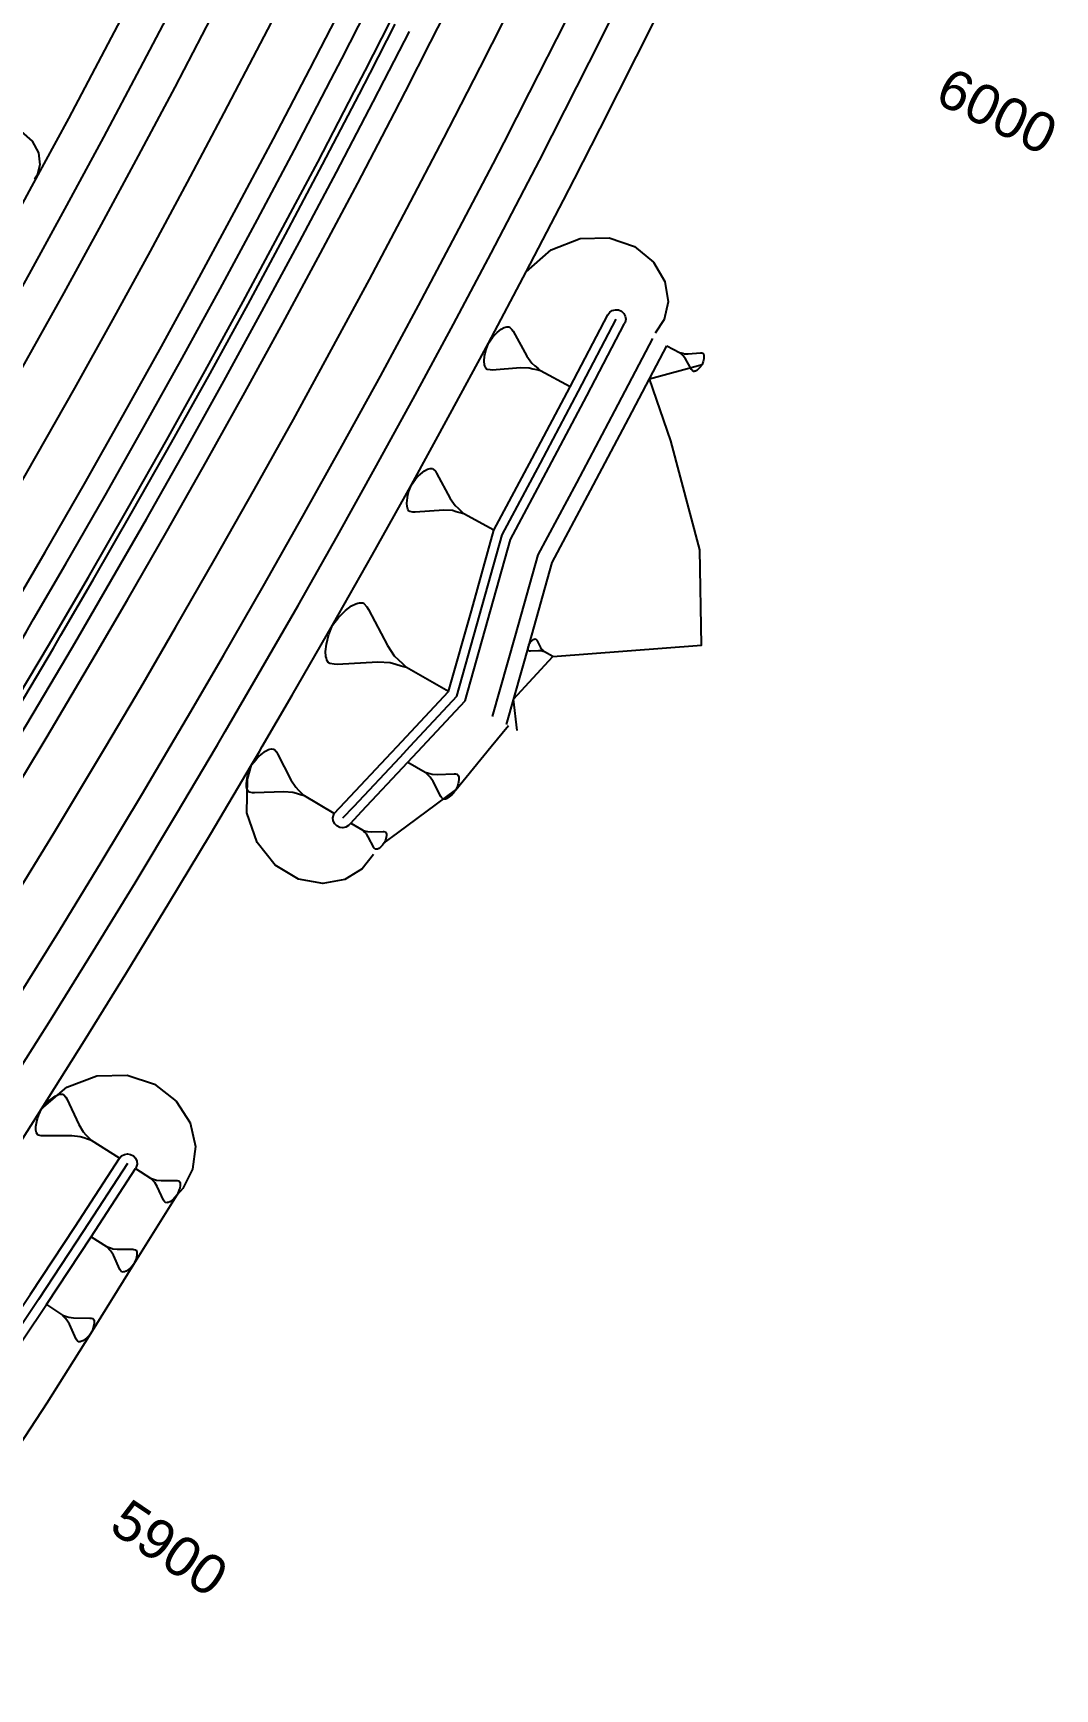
# Model space of a CAD drawing. Extents: x 386614 to 387594, y 803230 to 804419.
# Drawn here: x 387111.8 to 387176.2, y 803640.6 to 803745 of the extents above; entities that cross this region are included whole.
import ezdxf
from ezdxf.enums import TextEntityAlignment as Align

# ---------------------------------------------------------------- set-up
doc = ezdxf.new("R2010")
doc.units = 0
doc.layers.get('0').update_dxf_attribs({"linetype": 'CONTINUOUS'})
doc.styles.add('ARIAL', font='ARIAL.FON')

msp = doc.modelspace()

# ---------------------------------------------------------------- linework, layer by layer
at = {"color": 7}
for p, q in [((387140.5237, 803725.4375), (387140.7758, 803725.781)), ((387140.7758, 803725.781), (387140.9426, 803725.965)), ((387140.9426, 803725.965), (387141.0809, 803726.096)), ((387141.0809, 803726.096), (387141.3293, 803726.3048)), ((387141.3293, 803726.3048), (387141.5208, 803726.4073)), ((387141.5208, 803726.4073), (387141.6023, 803726.4321)), ((387141.6023, 803726.4321), (387141.6839, 803726.4568)), ((387141.6839, 803726.4568), (387141.8185, 803726.4531)), ((387141.8185, 803726.4531), (387141.8717, 803726.4246)), ((387141.8717, 803726.4246), (387142.0026, 803726.2863)), ((387142.0026, 803726.2863), (387142.0805, 803726.1763)), ((387142.0805, 803726.1763), (387142.954, 803724.6158)), ((387140.2494, 803724.286), (387140.2852, 803724.6084)), ((387140.2852, 803724.6084), (387140.3173, 803724.7962)), ((387140.3173, 803724.7962), (387140.3779, 803725.0372)), ((387140.3779, 803725.0372), (387140.5237, 803725.4375)), ((387142.954, 803724.6158), (387143.2653, 803724.1759)), ((387151.7654, 803725.2632), (387152.5711, 803724.8392)), ((387152.5711, 803724.8392), (387152.6753, 803724.8138)), ((387152.6511, 803724.7677), (387152.5711, 803724.8392)), ((387152.731, 803724.6962), (387152.6511, 803724.7677)), ((387152.6753, 803724.8138), (387152.7795, 803724.7883)), ((387152.811, 803724.6248), (387152.731, 803724.6962)), ((387152.7795, 803724.7883), (387152.8837, 803724.7629)), ((387152.9467, 803724.4358), (387152.811, 803724.6248)), ((387152.8837, 803724.7629), (387153.1163, 803724.758)), ((387153.3283, 803723.7646), (387152.9467, 803724.4358)), ((387153.1163, 803724.758), (387153.8856, 803724.8235)), ((387153.8856, 803724.8235), (387153.9438, 803724.8223)), ((387153.9438, 803724.8223), (387154.0249, 803724.809)), ((387154.0249, 803724.809), (387154.0479, 803724.7969)), ((387154.0479, 803724.7969), (387154.0819, 803724.7496)), ((387154.0819, 803724.7496), (387154.0928, 803724.7145)), ((387154.0988, 803724.4467), (387154.0855, 803724.3656)), ((387154.0928, 803724.7145), (387154.1037, 803724.6793)), ((387154.1134, 803724.5861), (387154.0988, 803724.4467)), ((387154.1037, 803724.6793), (387154.1134, 803724.5861)), ((387140.2704, 803724.0698), (387140.2494, 803724.286)), ((387140.2951, 803723.9882), (387140.2704, 803724.0698)), ((387140.3198, 803723.9067), (387140.2951, 803723.9882)), ((387140.3976, 803723.7967), (387140.3198, 803723.9067)), ((387140.4508, 803723.7683), (387140.3976, 803723.7967)), ((387140.6386, 803723.7362), (387140.4508, 803723.7683)), ((387140.7732, 803723.7324), (387140.6386, 803723.7362)), ((387142.5561, 803723.872), (387140.7732, 803723.7324)), ((387143.0948, 803723.8572), (387142.5561, 803723.872)), ((387143.3357, 803723.7966), (387143.0948, 803723.8572)), ((387143.2653, 803724.1759), (387143.4494, 803724.0091)), ((387143.5766, 803723.7361), (387143.3357, 803723.7966)), ((387143.4494, 803724.0091), (387143.6335, 803723.8423)), ((387143.8176, 803723.6755), (387143.5766, 803723.7361)), ((387143.6335, 803723.8423), (387143.8176, 803723.6755)), ((387145.677, 803722.6809), (387143.8176, 803723.6755)), ((387153.3623, 803723.7173), (387153.3283, 803723.7646)), ((387153.4192, 803723.658), (387153.3623, 803723.7173)), ((387153.4422, 803723.6459), (387153.4192, 803723.658)), ((387153.5004, 803723.6447), (387153.4422, 803723.6459)), ((387153.5355, 803723.6556), (387153.5004, 803723.6447)), ((387153.5707, 803723.6665), (387153.5355, 803723.6556)), ((387153.653, 803723.7113), (387153.5707, 803723.6665)), ((387153.7597, 803723.8022), (387153.653, 803723.7113)), ((387153.819, 803723.8591), (387153.7597, 803723.8022)), ((387153.8905, 803723.9391), (387153.819, 803723.8591)), ((387153.9983, 803724.0881), (387153.8905, 803723.9391)), ((387154.0601, 803724.2614), (387153.9983, 803724.0881)), ((387154.0855, 803724.3656), (387154.0601, 803724.2614)), ((387136.1022, 803717.0388), (387136.2443, 803717.1697)), ((387136.2443, 803717.1697), (387136.4991, 803717.3781)), ((387136.4991, 803717.3781), (387136.6947, 803717.4795)), ((387136.6947, 803717.4795), (387136.7778, 803717.5034)), ((387136.7778, 803717.5034), (387136.8608, 803717.5273)), ((387136.8608, 803717.5273), (387136.9974, 803717.5217)), ((387136.9974, 803717.5217), (387137.0509, 803717.4922)), ((387137.0509, 803717.4922), (387137.1818, 803717.35)), ((387137.1818, 803717.35), (387137.2592, 803717.2374)), ((387137.2592, 803717.2374), (387138.1238, 803715.6427)), ((387135.452, 803715.8618), (387135.5167, 803716.1054)), ((387135.5167, 803716.1054), (387135.6701, 803716.5094)), ((387135.6701, 803716.5094), (387135.9305, 803716.8543)), ((387135.9305, 803716.8543), (387136.1022, 803717.0388)), ((387135.3761, 803715.3452), (387135.4169, 803715.6718)), ((387135.3944, 803715.1256), (387135.3761, 803715.3452)), ((387135.4184, 803715.0426), (387135.3944, 803715.1256)), ((387135.4169, 803715.6718), (387135.452, 803715.8618)), ((387135.4423, 803714.9595), (387135.4184, 803715.0426)), ((387138.1238, 803715.6427), (387138.4336, 803715.1923)), ((387138.4336, 803715.1923), (387138.618, 803715.0206)), ((387135.5198, 803714.8469), (387135.4423, 803714.9595)), ((387135.5732, 803714.8174), (387135.5198, 803714.8469)), ((387135.7633, 803714.7822), (387135.5732, 803714.8174)), ((387135.8998, 803714.7766), (387135.7633, 803714.7822)), ((387137.7101, 803714.8937), (387135.8998, 803714.7766)), ((387138.2563, 803714.8713), (387137.7101, 803714.8937)), ((387138.4998, 803714.8066), (387138.2563, 803714.8713)), ((387138.7433, 803714.7419), (387138.4998, 803714.8066)), ((387138.618, 803715.0206), (387138.8024, 803714.8489)), ((387138.9869, 803714.6772), (387138.7433, 803714.7419)), ((387138.8024, 803714.8489), (387138.9869, 803714.6772)), ((387140.8593, 803713.6428), (387138.9869, 803714.6772)), ((387131.5244, 803708.5743), (387131.8901, 803708.8653)), ((387131.5244, 803708.5743), (387131.8901, 803708.8653)), ((387131.8901, 803708.8653), (387132.1699, 803709.0055)), ((387131.8901, 803708.8653), (387132.1699, 803709.0055)), ((387132.1699, 803709.0055), (387132.2883, 803709.038)), ((387132.1699, 803709.0055), (387132.2883, 803709.038)), ((387132.2883, 803709.038), (387132.4067, 803709.0704)), ((387132.2883, 803709.038), (387132.4067, 803709.0704)), ((387132.4067, 803709.0704), (387132.6005, 803709.0598)), ((387132.4067, 803709.0704), (387132.6005, 803709.0598)), ((387132.6005, 803709.0598), (387132.6759, 803709.0168)), ((387132.6005, 803709.0598), (387132.6759, 803709.0168)), ((387132.6759, 803709.0168), (387132.8591, 803708.8124)), ((387132.6759, 803709.0168), (387132.8591, 803708.8124)), ((387132.8591, 803708.8124), (387132.9669, 803708.651)), ((387132.8591, 803708.8124), (387132.9669, 803708.651)), ((387130.6963, 803707.6477), (387131.0726, 803708.1325)), ((387130.6963, 803707.6477), (387131.0726, 803708.1325)), ((387131.0726, 803708.1325), (387131.32, 803708.3911)), ((387131.0726, 803708.1325), (387131.32, 803708.3911)), ((387131.32, 803708.3911), (387131.5244, 803708.5743)), ((387131.32, 803708.3911), (387131.5244, 803708.5743)), ((387132.9669, 803708.651), (387134.164, 803706.3699)), ((387132.9669, 803708.651), (387134.164, 803706.3699)), ((387130.3206, 803706.4632), (387130.3742, 803706.7324)), ((387130.3206, 803706.4632), (387130.3742, 803706.7324)), ((387130.3742, 803706.7324), (387130.4708, 803707.0769)), ((387130.3742, 803706.7324), (387130.4708, 803707.0769)), ((387130.4708, 803707.0769), (387130.6963, 803707.6477)), ((387130.4708, 803707.0769), (387130.6963, 803707.6477)), ((387143.2378, 803706.6552), (387143.2786, 803706.6923)), ((387143.2786, 803706.6923), (387143.3517, 803706.7513)), ((387143.3517, 803706.7513), (387143.4077, 803706.7799)), ((387143.4077, 803706.7799), (387143.4315, 803706.7865)), ((387143.4315, 803706.7865), (387143.4552, 803706.7932)), ((387143.4552, 803706.7932), (387143.4942, 803706.7914)), ((387143.4942, 803706.7914), (387143.5094, 803706.7828)), ((387143.5094, 803706.7828), (387143.5465, 803706.742)), ((387143.5465, 803706.742), (387143.5684, 803706.7097)), ((387143.5684, 803706.7097), (387143.812, 803706.2529)), ((387130.2565, 803706.0002), (387130.3206, 803706.4632)), ((387130.2565, 803706.0002), (387130.3206, 803706.4632)), ((387130.2783, 803705.688), (387130.2565, 803706.0002)), ((387130.2783, 803705.688), (387130.2565, 803706.0002)), ((387130.3107, 803705.5696), (387130.2783, 803705.688)), ((387130.3107, 803705.5696), (387130.2783, 803705.688)), ((387134.164, 803706.3699), (387134.5952, 803705.7244)), ((387134.164, 803706.3699), (387134.5952, 803705.7244)), ((387134.5952, 803705.7244), (387134.8538, 803705.477)), ((387134.5952, 803705.7244), (387134.8538, 803705.477)), ((387143.0273, 803706.1733), (387143.0396, 803706.2665)), ((387143.0321, 803706.1106), (387143.0273, 803706.1733)), ((387143.0388, 803706.0869), (387143.0321, 803706.1106)), ((387143.0455, 803706.0631), (387143.0388, 803706.0869)), ((387143.0396, 803706.2665), (387143.05, 803706.3206)), ((387143.0673, 803706.0308), (387143.0455, 803706.0631)), ((387143.05, 803706.3206), (387143.0689, 803706.39)), ((387143.0826, 803706.0223), (387143.0673, 803706.0308)), ((387143.0689, 803706.39), (387143.1135, 803706.505)), ((387143.1367, 803706.0119), (387143.0826, 803706.0223)), ((387143.1135, 803706.505), (387143.1884, 803706.6029)), ((387143.1757, 803706.01), (387143.1367, 803706.0119)), ((387143.6925, 803706.04), (387143.1757, 803706.01)), ((387143.1884, 803706.6029), (387143.2378, 803706.6552)), ((387143.8484, 803706.0325), (387143.6925, 803706.04)), ((387143.812, 803706.2529), (387143.8996, 803706.1238)), ((387143.9177, 803706.0136), (387143.8484, 803706.0325)), ((387143.8996, 803706.1238), (387143.9519, 803706.0744)), ((387143.9871, 803705.9946), (387143.9177, 803706.0136)), ((387143.9519, 803706.0744), (387144.0042, 803706.0251)), ((387144.0565, 803705.9757), (387143.9871, 803705.9946)), ((387144.0042, 803706.0251), (387144.0565, 803705.9757)), ((387144.5888, 803705.6769), (387144.0565, 803705.9757)), ((387130.3431, 803705.4512), (387130.3107, 803705.5696)), ((387130.3431, 803705.4512), (387130.3107, 803705.5696)), ((387130.4509, 803705.2899), (387130.3431, 803705.4512)), ((387130.4509, 803705.2899), (387130.3431, 803705.4512)), ((387130.5263, 803705.2469), (387130.4509, 803705.2899)), ((387130.5263, 803705.2469), (387130.4509, 803705.2899)), ((387130.7955, 803705.1933), (387130.5263, 803705.2469)), ((387130.7955, 803705.1933), (387130.5263, 803705.2469)), ((387130.9893, 803705.1827), (387130.7955, 803705.1933)), ((387130.9893, 803705.1827), (387130.7955, 803705.1933)), ((387133.5621, 803705.3143), (387130.9893, 803705.1827)), ((387133.5621, 803705.3143), (387130.9893, 803705.1827)), ((387134.3372, 803705.272), (387133.5621, 803705.3143)), ((387134.3372, 803705.272), (387133.5621, 803705.3143)), ((387134.6818, 803705.1754), (387134.3372, 803705.272)), ((387134.6818, 803705.1754), (387134.3372, 803705.272)), ((387135.0264, 803705.0788), (387134.6818, 803705.1754)), ((387135.0264, 803705.0788), (387134.6818, 803705.1754)), ((387134.8538, 803705.477), (387135.1124, 803705.2296)), ((387134.8538, 803705.477), (387135.1124, 803705.2296)), ((387135.371, 803704.9823), (387135.0264, 803705.0788)), ((387135.371, 803704.9823), (387135.0264, 803705.0788)), ((387135.1124, 803705.2296), (387135.371, 803704.9823)), ((387135.1124, 803705.2296), (387135.371, 803704.9823)), ((387138.0099, 803703.4776), (387135.371, 803704.9823)), ((387138.0099, 803703.4776), (387135.371, 803704.9823)), ((387134.7712, 803700), (387138.0099, 803703.4776)), ((387138.5312, 803703.1804), (387135.5703, 803700)), ((387140.7081, 803700), (387141.7897, 803701.3224)), ((387125.8779, 803699.1982), (387126.0579, 803699.3813)), ((387126.0579, 803699.3813), (387126.2062, 803699.5108)), ((387126.2062, 803699.5108), (387126.4715, 803699.716)), ((387126.4715, 803699.716), (387126.6735, 803699.8139)), ((387126.6735, 803699.8139), (387126.7588, 803699.836)), ((387126.7588, 803699.836), (387126.844, 803699.8581)), ((387126.844, 803699.8581), (387126.9829, 803699.8486)), ((387126.9829, 803699.8486), (387127.0366, 803699.817)), ((387127.0366, 803699.817), (387127.166, 803699.6686)), ((387127.166, 803699.6686), (387127.2418, 803699.5518)), ((387127.2418, 803699.5518), (387128.0785, 803697.9037)), ((387125.3633, 803698.2005), (387125.4359, 803698.4468)), ((387125.4359, 803698.4468), (387125.6032, 803698.8541)), ((387125.6032, 803698.8541), (387125.8779, 803699.1982)), ((387135.4563, 803699.0191), (387136.5456, 803698.3882)), ((387136.5456, 803698.3882), (387136.6882, 803698.3472)), ((387136.6521, 803698.285), (387136.5456, 803698.3882)), ((387136.6882, 803698.3472), (387136.8307, 803698.3062)), ((387125.2717, 803697.6764), (387125.3222, 803698.0079)), ((387125.2843, 803697.4523), (387125.2717, 803697.6764)), ((387125.3064, 803697.367), (387125.2843, 803697.4523)), ((387125.3285, 803697.2818), (387125.3064, 803697.367)), ((387125.3222, 803698.0079), (387125.3633, 803698.2005)), ((387128.0785, 803697.9037), (387128.3816, 803697.4365)), ((387128.3816, 803697.4365), (387128.5647, 803697.2565)), ((387136.7586, 803698.1817), (387136.6521, 803698.285)), ((387136.8651, 803698.0785), (387136.7586, 803698.1817)), ((387136.8307, 803698.3062), (387136.9732, 803698.2652)), ((387137.0419, 803697.8098), (387136.8651, 803698.0785)), ((387136.9732, 803698.2652), (387137.2943, 803698.2455)), ((387137.5316, 803696.8611), (387137.0419, 803697.8098)), ((387137.2943, 803698.2455), (387138.3609, 803698.2929)), ((387138.3609, 803698.2929), (387138.4412, 803698.2879)), ((387138.4412, 803698.2879), (387138.5526, 803698.265)), ((387138.5705, 803697.5064), (387138.4754, 803697.2705)), ((387138.5526, 803698.265), (387138.5837, 803698.2469)), ((387138.6114, 803697.6489), (387138.5705, 803697.5064)), ((387138.5837, 803698.2469), (387138.6279, 803698.1798)), ((387138.6344, 803697.7604), (387138.6114, 803697.6489)), ((387138.6279, 803698.1798), (387138.641, 803698.1306)), ((387138.6623, 803697.952), (387138.6344, 803697.7604)), ((387138.641, 803698.1306), (387138.6541, 803698.0815)), ((387138.6541, 803698.0815), (387138.6623, 803697.952)), ((387125.4043, 803697.1649), (387125.3285, 803697.2818)), ((387125.458, 803697.1334), (387125.4043, 803697.1649)), ((387125.6506, 803697.0923), (387125.458, 803697.1334)), ((387125.7895, 803697.0829), (387125.6506, 803697.0923)), ((387127.6365, 803697.1523), (387125.7895, 803697.0829)), ((387128.1921, 803697.1144), (387127.6365, 803697.1523)), ((387128.4384, 803697.0418), (387128.1921, 803697.1144)), ((387128.6847, 803696.9692), (387128.4384, 803697.0418)), ((387128.5647, 803697.2565), (387128.7478, 803697.0765)), ((387128.9309, 803696.8966), (387128.6847, 803696.9692)), ((387128.7478, 803697.0765), (387128.9309, 803696.8966)), ((387130.8095, 803695.7915), (387128.9309, 803696.8966)), ((387137.5759, 803696.7939), (387137.5316, 803696.8611)), ((387137.6512, 803696.7087), (387137.5759, 803696.7939)), ((387137.6823, 803696.6907), (387137.6512, 803696.7087)), ((387137.7626, 803696.6858), (387137.6823, 803696.6907)), ((387137.8118, 803696.6989), (387137.7626, 803696.6858)), ((387137.8609, 803696.712), (387137.8118, 803696.6989)), ((387137.9773, 803696.7693), (387137.8609, 803696.712)), ((387138.1296, 803696.8888), (387137.9773, 803696.7693)), ((387138.2148, 803696.9642), (387138.1296, 803696.8888)), ((387138.3181, 803697.0707), (387138.2148, 803696.9642)), ((387138.4754, 803697.2705), (387138.3181, 803697.0707)), ((387131.8438, 803695.1831), (387132.6083, 803694.7334)), ((387132.6083, 803694.7334), (387132.7086, 803694.7038)), ((387132.6829, 803694.6602), (387132.6083, 803694.7334)), ((387132.7574, 803694.5869), (387132.6829, 803694.6602)), ((387132.7086, 803694.7038), (387132.8088, 803694.6743)), ((387132.8319, 803694.5137), (387132.7574, 803694.5869)), ((387132.8088, 803694.6743), (387132.909, 803694.6447)), ((387132.9553, 803694.3235), (387132.8319, 803694.5137)), ((387132.909, 803694.6447), (387133.1352, 803694.6293)), ((387133.2958, 803693.6528), (387132.9553, 803694.3235)), ((387133.1352, 803694.6293), (387133.8868, 803694.6576)), ((387133.8868, 803694.6576), (387133.9434, 803694.6537)), ((387133.9434, 803694.6537), (387134.0218, 803694.637)), ((387134.0218, 803694.637), (387134.0436, 803694.6242)), ((387134.0603, 803694.2027), (387134.0307, 803694.1025)), ((387134.0436, 803694.6242), (387134.0744, 803694.5766)), ((387134.077, 803694.2811), (387134.0603, 803694.2027)), ((387134.0744, 803694.5766), (387134.0834, 803694.5419)), ((387134.0976, 803694.416), (387134.077, 803694.2811)), ((387134.0834, 803694.5419), (387134.0924, 803694.5072)), ((387134.0924, 803694.5072), (387134.0976, 803694.416)), ((387133.3266, 803693.6052), (387133.2958, 803693.6528)), ((387133.3793, 803693.5448), (387133.3266, 803693.6052)), ((387133.4011, 803693.532), (387133.3793, 803693.5448)), ((387133.4577, 803693.5281), (387133.4011, 803693.532)), ((387133.4924, 803693.5371), (387133.4577, 803693.5281)), ((387133.5271, 803693.5461), (387133.4924, 803693.5371)), ((387133.6093, 803693.586), (387133.5271, 803693.5461)), ((387133.7172, 803693.6695), (387133.6093, 803693.586)), ((387133.7776, 803693.7222), (387133.7172, 803693.6695)), ((387133.8509, 803693.7967), (387133.7776, 803693.7222)), ((387133.9626, 803693.9367), (387133.8509, 803693.7967)), ((387134.0307, 803694.1025), (387133.9626, 803693.9367)), ((387112.3547, 803677.178), (387112.6308, 803677.5009)), ((387112.6308, 803677.5009), (387112.8102, 803677.6715)), ((387112.8102, 803677.6715), (387112.9575, 803677.7915)), ((387112.9575, 803677.7915), (387113.2199, 803677.9807)), ((387113.2199, 803677.9807), (387113.4179, 803678.0685)), ((387113.4179, 803678.0685), (387113.5008, 803678.087)), ((387113.5008, 803678.087), (387113.5837, 803678.1055)), ((387113.5837, 803678.1055), (387113.7173, 803678.0919)), ((387113.7173, 803678.0919), (387113.768, 803678.0597)), ((387113.768, 803678.0597), (387113.888, 803677.9124)), ((387113.888, 803677.9124), (387113.9572, 803677.7973)), ((387113.9572, 803677.7973), (387114.7101, 803676.1812)), ((387112.0562, 803676.3714), (387112.1021, 803676.5558)), ((387112.1021, 803676.5558), (387112.1801, 803676.7908)), ((387112.1801, 803676.7908), (387112.3547, 803677.178)), ((387111.9967, 803676.0535), (387112.0562, 803676.3714)), ((387112.0016, 803675.8369), (387111.9967, 803676.0535)), ((387112.0201, 803675.754), (387112.0016, 803675.8369)), ((387112.0387, 803675.6711), (387112.0201, 803675.754)), ((387112.1079, 803675.556), (387112.0387, 803675.6711)), ((387112.1586, 803675.5239), (387112.1079, 803675.556)), ((387112.343, 803675.478), (387112.1586, 803675.5239)), ((387112.4766, 803675.4644), (387112.343, 803675.478)), ((387114.2595, 803675.4711), (387112.4766, 803675.4644)), ((387114.794, 803675.4165), (387114.2595, 803675.4711)), ((387114.7101, 803676.1812), (387114.9871, 803675.7208)), ((387115.0291, 803675.3385), (387114.794, 803675.4165)), ((387114.9871, 803675.7208), (387115.1578, 803675.5413)), ((387115.1578, 803675.5413), (387115.3285, 803675.3619)), ((387115.2641, 803675.2604), (387115.0291, 803675.3385)), ((387115.4992, 803675.1824), (387115.2641, 803675.2604)), ((387115.3285, 803675.3619), (387115.4992, 803675.1824)), ((387117.2743, 803674.0558), (387115.4992, 803675.1824)), ((387118.2874, 803673.4128), (387119.2331, 803672.8126)), ((387119.2331, 803672.8126), (387119.3584, 803672.7711)), ((387119.3241, 803672.717), (387119.2331, 803672.8126)), ((387119.415, 803672.6214), (387119.3241, 803672.717)), ((387119.3584, 803672.7711), (387119.4836, 803672.7295)), ((387119.5059, 803672.5258), (387119.415, 803672.6214)), ((387119.4836, 803672.7295), (387119.6088, 803672.6879)), ((387119.6535, 803672.2805), (387119.5059, 803672.5258)), ((387119.6088, 803672.6879), (387119.8936, 803672.6588)), ((387120.0546, 803671.4195), (387119.6535, 803672.2805)), ((387119.8936, 803672.6588), (387120.8434, 803672.6624)), ((387120.8434, 803672.6624), (387120.9146, 803672.6552)), ((387120.9146, 803672.6552), (387121.0128, 803672.6307)), ((387121.0128, 803672.6307), (387121.0398, 803672.6136)), ((387121.0398, 803672.6136), (387121.0767, 803672.5523)), ((387121.0991, 803672.3486), (387121.0674, 803672.1792)), ((387121.0767, 803672.5523), (387121.0866, 803672.5081)), ((387121.0866, 803672.5081), (387121.0965, 803672.4639)), ((387121.0965, 803672.4639), (387121.0991, 803672.3486)), ((387120.0915, 803671.3582), (387120.0546, 803671.4195)), ((387120.1554, 803671.2797), (387120.0915, 803671.3582)), ((387120.1824, 803671.2626), (387120.1554, 803671.2797)), ((387120.2536, 803671.2553), (387120.1824, 803671.2626)), ((387120.2978, 803671.2652), (387120.2536, 803671.2553)), ((387120.342, 803671.2751), (387120.2978, 803671.2652)), ((387120.4474, 803671.3218), (387120.342, 803671.2751)), ((387120.5872, 803671.4226), (387120.4474, 803671.3218)), ((387120.6657, 803671.4865), (387120.5872, 803671.4226)), ((387120.7613, 803671.5775), (387120.6657, 803671.4865)), ((387120.9084, 803671.7495), (387120.7613, 803671.5775)), ((387121.0014, 803671.9557), (387120.9084, 803671.7495)), ((387121.0429, 803672.081), (387121.0014, 803671.9557)), ((387121.0674, 803672.1792), (387121.0429, 803672.081)), ((387115.4889, 803669.1151), (387116.4572, 803668.4914)), ((387116.4572, 803668.4914), (387116.5856, 803668.4478)), ((387116.55, 803668.3924), (387116.4572, 803668.4914)), ((387116.6428, 803668.2935), (387116.55, 803668.3924)), ((387116.5856, 803668.4478), (387116.7141, 803668.4041)), ((387116.7357, 803668.1945), (387116.6428, 803668.2935)), ((387116.7141, 803668.4041), (387116.8426, 803668.3605)), ((387116.8857, 803667.9413), (387116.7357, 803668.1945)), ((387116.8426, 803668.3605), (387117.1352, 803668.3286)), ((387117.1352, 803668.3286), (387118.1119, 803668.3257)), ((387118.1119, 803668.3257), (387118.185, 803668.3178)), ((387118.185, 803668.3178), (387118.2858, 803668.292)), ((387118.2858, 803668.292), (387118.3135, 803668.2741)), ((387118.3135, 803668.2741), (387118.351, 803668.2108)), ((387118.351, 803668.2108), (387118.3609, 803668.1653)), ((387118.3609, 803668.1653), (387118.3707, 803668.1199)), ((387118.3707, 803668.1199), (387118.3726, 803668.0012)), ((387117.2922, 803667.0532), (387116.8857, 803667.9413)), ((387117.3297, 803666.9899), (387117.2922, 803667.0532)), ((387117.8398, 803667.0527), (387117.6954, 803666.95)), ((387117.921, 803667.1179), (387117.8398, 803667.0527)), ((387118.0199, 803667.2107), (387117.921, 803667.1179)), ((387118.1723, 803667.3865), (387118.0199, 803667.2107)), ((387118.2694, 803667.598), (387118.1723, 803667.3865)), ((387118.313, 803667.7265), (387118.2694, 803667.598)), ((387118.3388, 803667.8273), (387118.313, 803667.7265)), ((387118.3726, 803668.0012), (387118.3388, 803667.8273)), ((387117.3948, 803666.9088), (387117.3297, 803666.9899)), ((387117.4225, 803666.8909), (387117.3948, 803666.9088)), ((387117.4957, 803666.883), (387117.4225, 803666.8909)), ((387117.5411, 803666.8928), (387117.4957, 803666.883)), ((387117.5866, 803666.9027), (387117.5411, 803666.8928)), ((387117.6954, 803666.95), (387117.5866, 803666.9027)), ((387112.6616, 803664.8366), (387113.6721, 803664.1759)), ((387113.6721, 803664.1759), (387113.8065, 803664.1293)), ((387113.7687, 803664.0715), (387113.6721, 803664.1759)), ((387113.8654, 803663.9672), (387113.7687, 803664.0715)), ((387113.8065, 803664.1293), (387113.9409, 803664.0826)), ((387113.962, 803663.8628), (387113.8654, 803663.9672)), ((387113.9409, 803664.0826), (387114.0752, 803664.036)), ((387114.0752, 803664.036), (387114.3817, 803664.0005)), ((387114.3817, 803664.0005), (387115.4055, 803663.9906)), ((387115.4055, 803663.9906), (387115.4822, 803663.9817)), ((387115.4822, 803663.9817), (387115.5876, 803663.9539)), ((387115.5876, 803663.9539), (387115.6165, 803663.935)), ((387115.6165, 803663.935), (387115.6554, 803663.8684)), ((387114.1174, 803663.5963), (387113.962, 803663.8628)), ((387114.5372, 803662.6624), (387114.1174, 803663.5963)), ((387115.4622, 803663.0056), (387115.3012, 803662.8224)), ((387115.5655, 803663.2266), (387115.4622, 803663.0056)), ((387115.6121, 803663.3609), (387115.5655, 803663.2266)), ((387115.6399, 803663.4664), (387115.6121, 803663.3609)), ((387115.6765, 803663.6486), (387115.6399, 803663.4664)), ((387115.6554, 803663.8684), (387115.6654, 803663.8207)), ((387115.6654, 803663.8207), (387115.6754, 803663.7729)), ((387115.6754, 803663.7729), (387115.6765, 803663.6486)), ((387114.5761, 803662.5958), (387114.5372, 803662.6624)), ((387114.6438, 803662.5103), (387114.5761, 803662.5958)), ((387114.6727, 803662.4914), (387114.6438, 803662.5103)), ((387114.7493, 803662.4825), (387114.6727, 803662.4914)), ((387114.7971, 803662.4925), (387114.7493, 803662.4825)), ((387114.8448, 803662.5025), (387114.7971, 803662.4925)), ((387114.9592, 803662.5514), (387114.8448, 803662.5025)), ((387115.1113, 803662.658), (387114.9592, 803662.5514)), ((387115.1968, 803662.7258), (387115.1113, 803662.658)), ((387115.3012, 803662.8224), (387115.1968, 803662.7258))]:
    msp.add_line(p, q, dxfattribs=at)
at = {"color": 1}
msp.add_line((387136.3691, 803700), (387139.0524, 803702.8832), dxfattribs=at)
at = {"color": 7, "linetype": 'CONTINUOUS'}
for points in [[(387112.3268, 803700), (387112.7104, 803700.6373), (387115.26, 803704.9383), (387115.7408, 803705.7568), (387117.7805, 803709.2565), (387120.2718, 803713.5917), (387122.7338, 803717.9435), (387125.1663, 803722.3119), (387127.5692, 803726.6967), (387129.9424, 803731.0975), (387132.2858, 803735.5143), (387134.5994, 803739.9469), (387135.292, 803741.2882), (387136.8829, 803744.395), (387139.1364, 803748.8583)], [(387105.3236, 803700), (387107.5594, 803703.7143), (387110.0884, 803707.9805), (387110.5653, 803708.7923), (387112.5885, 803712.2636), (387115.0596, 803716.5636), (387117.5016, 803720.8802), (387119.9143, 803725.2132), (387122.2978, 803729.5624), (387124.6518, 803733.9276), (387126.9762, 803738.3086), (387129.271, 803742.7052), (387129.9579, 803744.0356), (387131.536, 803747.1172)], [(387116.4013, 803700), (387118.2768, 803703.1638), (387118.7598, 803703.9861), (387120.8092, 803707.5024), (387123.3123, 803711.858), (387125.7859, 803716.2305), (387128.2299, 803720.6195), (387130.6442, 803725.025), (387133.0286, 803729.4467), (387135.3831, 803733.8844), (387137.7076, 803738.3379), (387138.4035, 803739.6855), (387140.002, 803742.807), (387142.2661, 803747.2915)], [(387100, 803704.7291), (387101.55, 803707.3041), (387104.0549, 803711.5296), (387104.5272, 803712.3337), (387106.5311, 803715.7719), (387108.9786, 803720.0309), (387111.3973, 803724.3063), (387113.7871, 803728.598), (387116.1478, 803732.9057), (387118.4793, 803737.2293), (387120.7816, 803741.5685), (387123.0545, 803745.9231)], [(387101.2266, 803700), (387102.0092, 803701.2804), (387104.5547, 803705.5092), (387107.0716, 803709.755), (387107.5462, 803710.563), (387109.5598, 803714.0178), (387112.0191, 803718.2973), (387114.4495, 803722.5933), (387116.8507, 803726.9056), (387119.2228, 803731.234), (387121.5655, 803735.5784), (387123.8789, 803739.9385), (387126.1627, 803744.3141), (387126.8464, 803745.6382)], [(387120.47, 803700), (387121.2935, 803701.3892), (387121.7788, 803702.2154), (387123.8379, 803705.7482), (387126.3528, 803710.1244), (387128.838, 803714.5174), (387131.2935, 803718.9271), (387133.7191, 803723.3533), (387136.1148, 803727.7958), (387138.4804, 803732.2544), (387140.8159, 803736.7289), (387141.515, 803738.0829), (387143.121, 803741.219), (387145.3958, 803745.7247)], [(387138.0099, 803703.4776), (387139.4509, 803708.5607), (387140.8593, 803713.6428), (387143.2805, 803718.1554), (387145.677, 803722.6809), (387148.0486, 803727.2191)], [(387138.5312, 803703.1804), (387139.9741, 803708.267), (387141.3845, 803713.3527), (387143.8077, 803717.8689), (387146.2061, 803722.3979), (387148.5796, 803726.9397)], [(387141.6585, 803701.3972), (387143.1135, 803706.505), (387144.5356, 803711.6119), (387146.9705, 803716.1494), (387149.3805, 803720.6999), (387151.7654, 803725.2632)], [(387142.3307, 803701.0139), (387142.1151, 803703.0002), (387144.5888, 803705.6769), (387153.968, 803706.4013), (387153.8449, 803712.4123), (387152.0339, 803719.2805), (387150.6777, 803723.182), (387153.9983, 803724.0881)], [(387100, 803667.3222), (387102.6666, 803671.371), (387105.4142, 803675.6049), (387108.1331, 803679.8573), (387110.8233, 803684.1279), (387113.4845, 803688.4166), (387116.1167, 803692.7232), (387118.7198, 803697.0474), (387120.47, 803700)], [(387100, 803673.6914), (387102.4718, 803677.5003), (387105.178, 803681.7327), (387107.8556, 803685.9833), (387110.5044, 803690.2519), (387113.1242, 803694.5383), (387115.7151, 803698.8423), (387116.4013, 803700)], [(387100, 803680.1316), (387102.2229, 803683.6082), (387104.8879, 803687.8388), (387107.5242, 803692.0873), (387110.1317, 803696.3535), (387112.3268, 803700)], [(387130.8095, 803695.7915), (387131.4958, 803696.5163), (387134.4178, 803699.6206), (387134.7712, 803700)], [(387135.5703, 803700), (387134.9371, 803699.3198), (387132.0134, 803696.2127), (387131.3267, 803695.4873)], [(387133.9627, 803693.9367), (387134.8202, 803694.5666), (387138.4754, 803697.2705), (387140.7081, 803700)], [(387100, 803648.4891), (387100.0805, 803648.6024), (387103.0172, 803652.7953), (387105.9256, 803657.0082), (387108.8056, 803661.2409), (387111.6572, 803665.4932), (387114.4801, 803669.7649), (387117.2743, 803674.0558)], [(387117.7808, 803673.7343), (387114.9845, 803669.44), (387112.1594, 803665.1649), (387109.3056, 803660.9092), (387106.4233, 803656.6732), (387103.5126, 803652.4569), (387100.5736, 803648.2606), (387100, 803647.4533)], [(387100, 803640.6171), (387100.8288, 803641.819), (387103.8236, 803646.0083), (387106.95, 803650.1088), (387109.8963, 803654.335), (387112.7222, 803658.6425), (387115.4622, 803663.0056), (387118.1723, 803667.3865), (387120.9084, 803671.7495)]]:
    msp.add_lwpolyline(points, dxfattribs=at)
at = {"color": 3, "linetype": 'CONTINUOUS'}
for points in [[(387112.3268, 803700), (387112.7104, 803700.6373), (387115.26, 803704.9383), (387115.7408, 803705.7568), (387117.7805, 803709.2565), (387120.2718, 803713.5917), (387122.7338, 803717.9435), (387125.1663, 803722.3119), (387127.5692, 803726.6967), (387129.9424, 803731.0975), (387132.2858, 803735.5143), (387134.5994, 803739.9469), (387135.292, 803741.2882), (387136.8829, 803744.395), (387139.1364, 803748.8583)], [(387100, 803680.1316), (387102.2229, 803683.6082), (387104.8879, 803687.8388), (387107.5242, 803692.0873), (387110.1317, 803696.3535), (387112.3268, 803700)]]:
    msp.add_lwpolyline(points, dxfattribs=at)
at = {"color": 2, "linetype": 'CONTINUOUS'}
for points in [[(387123.3763, 803700), (387123.4484, 803700.1216), (387123.9353, 803700.9506), (387126.0013, 803704.4953), (387128.5245, 803708.886), (387131.0181, 803713.2938), (387133.4818, 803717.7183), (387135.9156, 803722.1593), (387138.3193, 803726.6167), (387140.6928, 803731.0902), (387143.036, 803735.5796), (387143.7375, 803736.9381), (387145.3489, 803740.0848), (387147.6313, 803744.6055), (387149.883, 803749.1415)], [(387100, 803709.5919), (387101.9, 803712.7972), (387102.3707, 803713.5985), (387104.3678, 803717.0249), (387106.8069, 803721.2692), (387109.2173, 803725.5299), (387111.5988, 803729.8068), (387113.9514, 803734.0997), (387116.2749, 803738.4084), (387118.5692, 803742.7327), (387120.8343, 803747.0724)], [(387107.0744, 803700), (387108.8472, 803702.945), (387111.3813, 803707.2199), (387111.8591, 803708.0334), (387113.8865, 803711.5119), (387116.3626, 803715.8206), (387118.8096, 803720.146), (387121.2273, 803724.4879), (387123.6156, 803728.8459), (387125.9744, 803733.2201), (387128.3036, 803737.61), (387130.6031, 803742.0156), (387131.2915, 803743.3487), (387132.8727, 803746.4366)], [(387110.576, 803700), (387111.4226, 803701.4065), (387113.9671, 803705.6989), (387114.4469, 803706.5157), (387116.4825, 803710.0083), (387118.9688, 803714.3346), (387121.4257, 803718.6777), (387123.8533, 803723.0372), (387126.2513, 803727.4131), (387128.6197, 803731.805), (387130.9584, 803736.2129), (387133.2673, 803740.6364), (387133.9585, 803741.975), (387135.5462, 803745.0755)], [(387100, 803662.8207), (387101.9736, 803665.7737), (387104.7591, 803670.003), (387107.5159, 803674.2511), (387110.2439, 803678.5176), (387112.9431, 803682.8026), (387115.6132, 803687.1056), (387118.2542, 803691.4266), (387120.866, 803695.7653), (387123.3763, 803700)]]:
    msp.add_lwpolyline(points, dxfattribs=at)
at = {"color": 1, "linetype": 'CONTINUOUS'}
for points in [[(387100, 803714.4985), (387100.2143, 803714.8633), (387102.2044, 803718.2779), (387104.6351, 803722.5076), (387107.0372, 803726.7536), (387109.4105, 803731.0157), (387111.755, 803735.2938), (387114.0705, 803739.5876), (387116.3569, 803743.897), (387118.6142, 803748.2217)], [(387126.2749, 803700), (387128.1646, 803703.2423), (387130.6963, 803707.6477), (387133.1982, 803712.0702), (387135.6701, 803716.5094), (387138.112, 803720.9652), (387140.5237, 803725.4375), (387142.9051, 803729.9259), (387145.2562, 803734.4303), (387145.96, 803735.7934), (387147.5768, 803738.9505), (387149.8668, 803743.4863), (387152.126, 803748.0375)], [(387109.0003, 803700), (387110.2637, 803702.0988), (387112.8035, 803706.3833), (387113.2824, 803707.1987), (387115.3143, 803710.6849), (387117.796, 803715.0033), (387120.2485, 803719.3384), (387122.6716, 803723.69), (387125.0653, 803728.0579), (387127.4293, 803732.4418), (387129.7638, 803736.8416), (387132.0684, 803741.2571), (387132.7583, 803742.5932), (387134.3431, 803745.688)], [(387109.4088, 803700), (387110.5641, 803701.9193), (387113.1052, 803706.2059), (387113.5843, 803707.0216), (387115.6172, 803710.5095), (387118.1001, 803714.83), (387120.5537, 803719.1671), (387122.978, 803723.5208), (387125.3727, 803727.8907), (387127.738, 803732.2767), (387130.0735, 803736.6786), (387132.3792, 803741.0962), (387133.0695, 803742.4329), (387134.655, 803745.5292)], [(387139.0524, 803702.8832), (387140.4974, 803707.9733), (387141.9096, 803713.0626), (387144.3348, 803717.5823), (387146.7352, 803722.1149), (387149.1106, 803726.6603)], [(387148.0489, 803727.2191), (387148.1694, 803727.3775), (387148.3352, 803727.4878), (387148.5279, 803727.5377), (387148.7263, 803727.5219), (387148.9086, 803727.442), (387149.0548, 803727.3068), (387149.1487, 803727.1313), (387149.18, 803726.9347), (387149.1452, 803726.7387), (387149.1107, 803726.6601)], [(387140.7898, 803701.8925), (387142.2414, 803706.9945), (387143.6603, 803712.0955), (387146.092, 803716.6271), (387148.4987, 803721.1716), (387150.8805, 803725.7289)], [(387100, 803658.3483), (387101.2335, 803660.1671), (387104.0568, 803664.3916), (387106.8516, 803668.635), (387109.6176, 803672.8972), (387112.3547, 803677.178), (387115.0629, 803681.4772), (387117.7419, 803685.7946), (387120.3918, 803690.13), (387123.0122, 803694.4833), (387125.6032, 803698.8541), (387126.0918, 803699.6858), (387126.2749, 803700)], [(387131.8438, 803695.1831), (387132.5309, 803695.9092), (387135.4563, 803699.0191), (387136.3691, 803700)], [(387131.8442, 803695.1829), (387131.7162, 803695.0304), (387131.5454, 803694.9282), (387131.3505, 803694.8875), (387131.1531, 803694.9128), (387130.9748, 803695.0013), (387130.8352, 803695.1433), (387130.7498, 803695.3231), (387130.728, 803695.521), (387130.772, 803695.7151), (387130.81, 803695.7914)], [(387117.2745, 803674.0557), (387117.4076, 803674.2037), (387117.5819, 803674.3), (387117.778, 803674.334), (387117.9745, 803674.3019), (387118.1497, 803674.2074), (387118.2843, 803674.0607), (387118.3635, 803673.878), (387118.3785, 803673.6795), (387118.3278, 803673.487), (387118.2876, 803673.4126)], [(387100, 803646.4174), (387101.0668, 803647.9189), (387104.008, 803652.1185), (387106.921, 803656.3381), (387109.8056, 803660.5775), (387112.6616, 803664.8366), (387115.4889, 803669.1151), (387118.2874, 803673.4128)]]:
    msp.add_lwpolyline(points, dxfattribs=at)
at = {"color": 252, "linetype": 'CONTINUOUS'}
for points in [[(387106.9597, 803737.9037), (387107.9283, 803738.7144), (387109.0349, 803739.1159), (387110.1264, 803739.1125), (387111.0692, 803738.7604), (387111.7648, 803738.1558), (387112.1606, 803737.4175), (387112.2527, 803736.6685), (387112.0821, 803736.0178), (387111.921, 803735.7556)], [(387142.9038, 803729.9224), (387144.4819, 803731.3066), (387146.3091, 803732.0204), (387148.1332, 803732.0619), (387149.7303, 803731.5154), (387150.9321, 803730.5328), (387151.643, 803729.3065), (387151.8472, 803728.039), (387151.6034, 803726.9132), (387151.0293, 803726.0676)], [(387133.2732, 803693.2039), (387132.5767, 803692.2894), (387131.4787, 803691.6237), (387130.0807, 803691.3721), (387128.5487, 803691.6557), (387127.093, 803692.5275), (387125.941, 803693.9574), (387125.3046, 803695.8284), (387125.3472, 803697.9448), (387125.5966, 803698.8611)], [(387112.3565, 803677.1791), (387113.9621, 803678.5382), (387115.8401, 803679.2508), (387117.7534, 803679.2934), (387119.4808, 803678.7229), (387120.8421, 803677.6643), (387121.7173, 803676.2891), (387122.0562, 803674.7912), (387121.8791, 803673.3604), (387121.2681, 803672.159), (387120.9087, 803671.7498)]]:
    msp.add_lwpolyline(points, dxfattribs=at)

# ---------------------------------------------------------------- texts
at = {"color": 2, "style": 'ARIAL'}
for s, rotation, p in [('6000', 333.793, (387169.6557, 803742.8921)), ('5900', 326.05, (387117.9102, 803652.707))]:
    msp.add_text(s, height=2.5, rotation=rotation, dxfattribs=at).set_placement(p, align=Align.TOP_LEFT)

doc.saveas('drawing.dxf')
